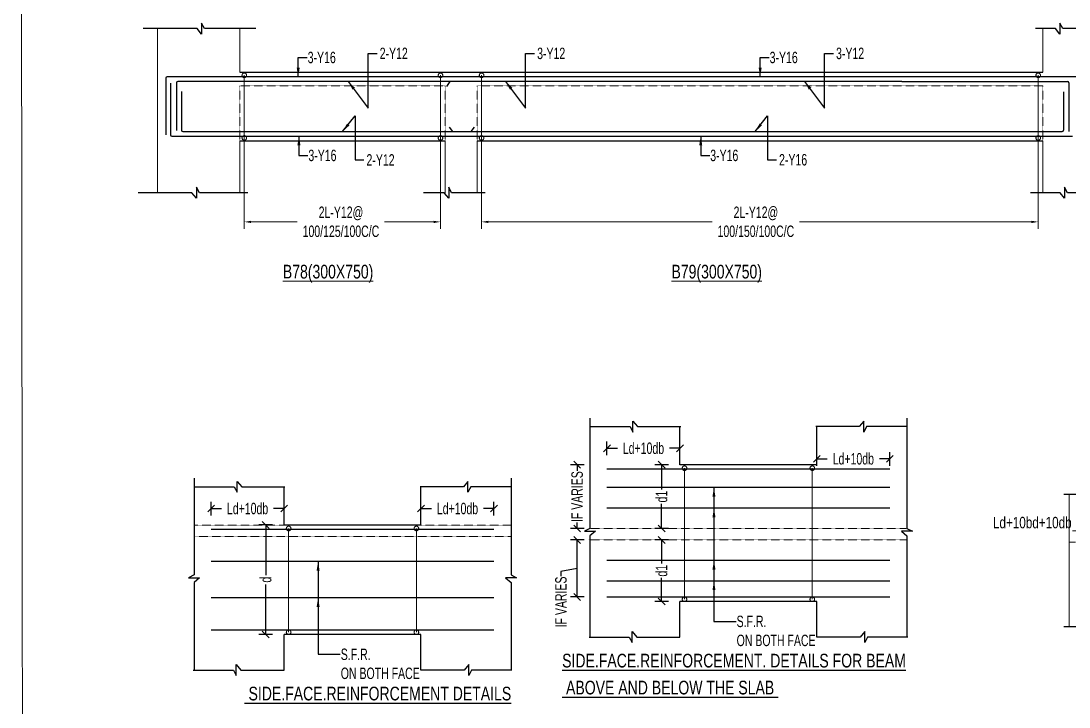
# Model space of a CAD drawing. Header units: millimetres. Extents: x -2697 to 288508, y -1308 to 60928.
# Drawn here: x 125344 to 136830, y 16972 to 24495 of the extents above; entities that cross this region are included whole.
import ezdxf

# ---------------------------------------------------------------- set-up
doc = ezdxf.new("R2010")
doc.units = ezdxf.units.MM
doc.header["$LTSCALE"] = 100
for name, pattern in [('CONTINOUS', [0]), ('CONTINU', [0]), ('HIDDEN', [0.375, 0.25, -0.125])]:
    doc.linetypes.add(name, pattern=pattern)
doc.layers.get('Defpoints').update_dxf_attribs({"color": 1, "lineweight": 0})
for name, color, linetype in [('-S-ARROW', 253, 'Continuous'), ('-S-BMNO', 4, 'Continuous'), ('-S-DIM', 251, 'Continuous'), ('-S-MISC', 8, 'Continuous'), ('-STR-BEAM', 7, 'CONTINU'), ('-STR-REINF', 3, 'Continuous'), ('-STR-TEXT', 6, 'Continuous'), ('COL', 5, 'Continuous'), ('cut lines', 8, 'Continuous'), ('Leader', 8, 'Continuous'), ('rein', 3, 'Continuous')]:
    doc.layers.add(name, color=color, linetype=linetype)
for name, color, linetype, lineweight in [('-S-STIRUP', 11, 'Continuous', 9), ('-STR-COLUMN', 5, 'HIDDEN', 13), ('-STR-RF-DIM', 252, 'CONTINOUS', 20), ('A-CONC', 7, 'Continuous', 50), ('S-COL', 5, 'Continuous', 20), ('SEC TEXT', 9, 'Continuous', 18), ('SLAB LINE', 254, 'HIDDEN', 20)]:
    doc.layers.add(name, color=color, linetype=linetype, lineweight=lineweight)
doc.styles.add('BEAM-LS', font='romans.shx', dxfattribs={"width": 0.8})
doc.styles.add('SOBHA', font='swisscl.ttf', dxfattribs={"width": 0.9})
doc.styles.add('sobha.sed', font='swisscl.ttf')
doc.dimstyles.new('S-50', dxfattribs={"dimscale": 50, "dimtxt": 2.5, "dimasz": 2, "dimexe": 0.5, "dimexo": 0.25, "dimgap": 0.25, "dimtad": 0, "dimdec": 0, "dimrnd": 0.0005, "dimzin": 0, "dimdsep": 46, "dimtxsty": 'sobha.sed', "dimblk": 'OBLIQUE', "dimcen": 0.09, "dimclrd": 8, "dimclre": 8, "dimclrt": 6, "dimadec": 0, "dimazin": 0, "dimtfac": 1, "dimtdec": 0, "dimtofl": 0, "dimtmove": 2, "dimatfit": 3, "dimfxl": 0.18, "dimtolj": 1, "dimtzin": 0, "dimlwd": -1, "dimlwe": -1, "dimarcsym": 0})
doc.dimstyles.new('S-DIM50', dxfattribs={"dimscale": 50, "dimtxt": 2.5, "dimasz": 1.5, "dimexe": 1.5, "dimexo": 1, "dimgap": 0.5, "dimtad": 0, "dimdec": 0, "dimzin": 0, "dimdsep": 46, "dimtxsty": 'SOBHA', "dimcen": 0.09, "dimclrd": 256, "dimclre": 256, "dimclrt": 6, "dimadec": 5, "dimazin": 0, "dimtfac": 1, "dimtdec": 0, "dimtofl": 0, "dimtmove": 0, "dimatfit": 3, "dimfxl": 0.18, "dimtolj": 1, "dimtzin": 0, "dimlwd": -1, "dimlwe": -1, "dimarcsym": 0})
doc.dimstyles.new('STIRUP', dxfattribs={"dimscale": 50, "dimtxt": 2.5, "dimasz": 2.2, "dimexe": 0, "dimexo": 0, "dimgap": 0.5, "dimtad": 0, "dimdec": 0, "dimzin": 0, "dimdsep": 46, "dimtxsty": 'BEAM-LS', "dimblk": 'DOTSMALL', "dimcen": 0.09, "dimclrd": 256, "dimclre": 256, "dimclrt": 256, "dimadec": 5, "dimazin": 0, "dimtfac": 1, "dimtdec": 0, "dimtofl": 0, "dimtmove": 0, "dimatfit": 3, "dimldrblk": 'DOTSMALL', "dimfxl": 0, "dimfxlon": 1, "dimtolj": 1, "dimtzin": 0, "dimlwd": -1, "dimlwe": -1, "dimarcsym": 0})

# ---------------------------------------------------------------- blocks, each defined once
blk = doc.blocks.new('_Oblique')
at = {"color": 0, "linetype": 'ByBlock', "lineweight": -2}
blk.add_line((-0.5, -0.5), (0.5, 0.5), dxfattribs=at)
blk = doc.blocks.new('_DotSmall')
at = {"color": 0, "linetype": 'ByBlock', "const_width": 0.5}
blk.add_lwpolyline([(-0.0625, 0, 1), (0.0625, 0, 1)], format="xyb", close=True, dxfattribs=at)
blk = doc.blocks.new('*D17')
at = {"layer": '-S-STIRUP', "ltscale": 100, "transparency": 16777216}
blk.add_line((128278, 17792), (128278, 18930), dxfattribs=at)
at = {"layer": 'Defpoints', "color": 0, "linetype": 'CONTINU', "ltscale": 100, "transparency": 16777216}
for p in [(128278, 18930), (128278, 18930), (128278, 17792)]:
    blk.add_point(p, dxfattribs=at)
at = {"layer": '-S-STIRUP', "linetype": 'CONTINU', "ltscale": 100, "transparency": 16777216, "xscale": 100, "yscale": 100, "zscale": 100}
for p, rotation in [((128278, 18930), 90), ((128278, 17792), 270)]:
    blk.add_blockref('_DotSmall', p, dxfattribs=dict(at, rotation=rotation))
blk = doc.blocks.new('*D18')
at = {"layer": '-S-STIRUP', "ltscale": 100, "transparency": 16777216}
blk.add_line((129678, 17792), (129678, 18930), dxfattribs=at)
at = {"layer": 'Defpoints', "color": 0, "linetype": 'CONTINU', "ltscale": 100, "transparency": 16777216}
for p in [(129678, 18930), (129678, 18930), (129678, 17792)]:
    blk.add_point(p, dxfattribs=at)
at = {"layer": '-S-STIRUP', "linetype": 'CONTINU', "ltscale": 100, "transparency": 16777216, "xscale": 100, "yscale": 100, "zscale": 100}
for p, rotation in [((129678, 18930), 90), ((129678, 17792), 270)]:
    blk.add_blockref('_DotSmall', p, dxfattribs=dict(at, rotation=rotation))
blk = doc.blocks.new('*D19')
at = {"layer": '-S-DIM', "transparency": 16777216}
for p, q in [((127428, 19073), (127428, 19223)), ((128228, 19073), (128228, 19223)), ((127428, 19148), (127543, 19148)), ((128228, 19148), (128113, 19148))]:
    blk.add_line(p, q, dxfattribs=at)
at = {"layer": 'Defpoints', "color": 0, "transparency": 16777216}
for p in [(127428, 19148), (128228, 18968), (127428, 18918)]:
    blk.add_point(p, dxfattribs=at)
at = {"layer": '-S-DIM', "transparency": 16777216, "xscale": 75, "yscale": 75, "zscale": 75, "rotation": 180}
blk.add_blockref('_Oblique', (127428, 19148), dxfattribs=at)
at = {"layer": '-S-DIM', "transparency": 16777216, "xscale": 75, "yscale": 75, "zscale": 75}
blk.add_blockref('_Oblique', (128228, 19148), dxfattribs=at)
at = {"layer": '-S-DIM', "color": 6, "transparency": 16777216, "insert": (127828, 19148), "char_height": 125, "attachment_point": 5, "style": 'SOBHA'}
blk.add_mtext('\\A1;Ld+10db', dxfattribs=at)
blk = doc.blocks.new('*D20')
at = {"layer": '-S-DIM', "transparency": 16777216}
for p, q in [((129728, 19073), (129728, 19223)), ((130528, 19073), (130528, 19223)), ((129728, 19148), (129843, 19148)), ((130528, 19148), (130413, 19148))]:
    blk.add_line(p, q, dxfattribs=at)
at = {"layer": 'Defpoints', "color": 0, "transparency": 16777216}
for p in [(129728, 19148), (130528, 18968), (129728, 18918)]:
    blk.add_point(p, dxfattribs=at)
at = {"layer": '-S-DIM', "transparency": 16777216, "xscale": 75, "yscale": 75, "zscale": 75, "rotation": 180}
blk.add_blockref('_Oblique', (129728, 19148), dxfattribs=at)
at = {"layer": '-S-DIM', "transparency": 16777216, "xscale": 75, "yscale": 75, "zscale": 75}
blk.add_blockref('_Oblique', (130528, 19148), dxfattribs=at)
at = {"layer": '-S-DIM', "color": 6, "transparency": 16777216, "insert": (130128, 19148), "char_height": 125, "attachment_point": 5, "style": 'SOBHA'}
blk.add_mtext('\\A1;Ld+10db', dxfattribs=at)
blk = doc.blocks.new('*D21')
at = {"layer": '-S-DIM', "transparency": 16777216}
for p, q in [((128102, 18968), (127952, 18968)), ((128027, 18968), (128027, 18418)), ((128027, 17768), (128027, 18317)), ((128102, 17768), (127952, 17768))]:
    blk.add_line(p, q, dxfattribs=at)
at = {"layer": 'Defpoints', "color": 0, "transparency": 16777216}
for p in [(128027, 18968), (128228, 18968), (128228, 17768)]:
    blk.add_point(p, dxfattribs=at)
at = {"layer": '-S-DIM', "transparency": 16777216, "xscale": 75, "yscale": 75, "zscale": 75}
for p, rotation in [((128027, 18968), 90), ((128027, 17768), 270)]:
    blk.add_blockref('_Oblique', p, dxfattribs=dict(at, rotation=rotation))
at = {"layer": '-S-DIM', "color": 6, "transparency": 16777216, "insert": (128027, 18368), "char_height": 125, "attachment_point": 5, "rotation": 90, "style": 'SOBHA'}
blk.add_mtext('\\A1;d', dxfattribs=at)
blk = doc.blocks.new('*D22')
at = {"layer": '-S-STIRUP', "ltscale": 100, "transparency": 16777216}
blk.add_line((132616, 18153), (132616, 19591), dxfattribs=at)
at = {"layer": 'Defpoints', "color": 0, "linetype": 'CONTINU', "ltscale": 100, "transparency": 16777216}
for p in [(132616, 19591), (132616, 19591), (132616, 18153)]:
    blk.add_point(p, dxfattribs=at)
at = {"layer": '-S-STIRUP', "linetype": 'CONTINU', "ltscale": 100, "transparency": 16777216, "xscale": 100, "yscale": 100, "zscale": 100}
for p, rotation in [((132616, 19591), 90), ((132616, 18153), 270)]:
    blk.add_blockref('_DotSmall', p, dxfattribs=dict(at, rotation=rotation))
blk = doc.blocks.new('*D23')
at = {"layer": '-S-STIRUP', "ltscale": 100, "transparency": 16777216}
blk.add_line((134016, 18153), (134016, 19591), dxfattribs=at)
at = {"layer": 'Defpoints', "color": 0, "linetype": 'CONTINU', "ltscale": 100, "transparency": 16777216}
for p in [(134016, 19591), (134016, 19591), (134016, 18153)]:
    blk.add_point(p, dxfattribs=at)
at = {"layer": '-S-STIRUP', "linetype": 'CONTINU', "ltscale": 100, "transparency": 16777216, "xscale": 100, "yscale": 100, "zscale": 100}
for p, rotation in [((134016, 19591), 90), ((134016, 18153), 270)]:
    blk.add_blockref('_DotSmall', p, dxfattribs=dict(at, rotation=rotation))
blk = doc.blocks.new('*D24')
at = {"layer": '-S-DIM', "transparency": 16777216}
for p, q in [((131766, 19734), (131766, 19884)), ((132566, 19734), (132566, 19884)), ((131766, 19809), (131881, 19809)), ((132566, 19809), (132451, 19809))]:
    blk.add_line(p, q, dxfattribs=at)
at = {"layer": 'Defpoints', "color": 0, "transparency": 16777216}
for p in [(131766, 19809), (131766, 19579), (132566, 19629)]:
    blk.add_point(p, dxfattribs=at)
at = {"layer": '-S-DIM', "transparency": 16777216, "xscale": 75, "yscale": 75, "zscale": 75, "rotation": 180}
blk.add_blockref('_Oblique', (131766, 19809), dxfattribs=at)
at = {"layer": '-S-DIM', "transparency": 16777216, "xscale": 75, "yscale": 75, "zscale": 75}
blk.add_blockref('_Oblique', (132566, 19809), dxfattribs=at)
at = {"layer": '-S-DIM', "color": 6, "transparency": 16777216, "insert": (132166, 19809), "char_height": 125, "attachment_point": 5, "style": 'SOBHA'}
blk.add_mtext('\\A1;Ld+10db', dxfattribs=at)
blk = doc.blocks.new('*D25')
at = {"layer": '-S-DIM', "transparency": 16777216}
for p, q in [((134066, 19618), (134066, 19768)), ((134866, 19618), (134866, 19768)), ((134066, 19693), (134181, 19693)), ((134866, 19693), (134751, 19693))]:
    blk.add_line(p, q, dxfattribs=at)
at = {"layer": 'Defpoints', "color": 0, "transparency": 16777216}
for p in [(134066, 19693), (134066, 19462), (134866, 19512)]:
    blk.add_point(p, dxfattribs=at)
at = {"layer": '-S-DIM', "transparency": 16777216, "xscale": 75, "yscale": 75, "zscale": 75, "rotation": 180}
blk.add_blockref('_Oblique', (134066, 19693), dxfattribs=at)
at = {"layer": '-S-DIM', "transparency": 16777216, "xscale": 75, "yscale": 75, "zscale": 75}
blk.add_blockref('_Oblique', (134866, 19693), dxfattribs=at)
at = {"layer": '-S-DIM', "color": 6, "transparency": 16777216, "insert": (134466, 19693), "char_height": 125, "attachment_point": 5, "style": 'SOBHA'}
blk.add_mtext('\\A1;Ld+10db', dxfattribs=at)
blk = doc.blocks.new('*D26')
at = {"layer": '-S-DIM', "transparency": 16777216}
for p, q in [((132440, 18804), (132290, 18804)), ((132365, 18804), (132365, 18544)), ((132365, 18129), (132365, 18389)), ((132440, 18129), (132290, 18129))]:
    blk.add_line(p, q, dxfattribs=at)
at = {"layer": 'Defpoints', "color": 0, "transparency": 16777216}
for p in [(132365, 18804), (132566, 18804), (132566, 18129)]:
    blk.add_point(p, dxfattribs=at)
at = {"layer": '-S-DIM', "transparency": 16777216, "xscale": 75, "yscale": 75, "zscale": 75}
for p, rotation in [((132365, 18804), 90), ((132365, 18129), 270)]:
    blk.add_blockref('_Oblique', p, dxfattribs=dict(at, rotation=rotation))
at = {"layer": '-S-DIM', "color": 6, "transparency": 16777216, "insert": (132365, 18466), "char_height": 125, "attachment_point": 5, "rotation": 90, "style": 'SOBHA'}
blk.add_mtext('\\A1;d1', dxfattribs=at)
blk = doc.blocks.new('*D27')
at = {"layer": '-S-DIM', "transparency": 16777216}
for p, q in [((132440, 19629), (132290, 19629)), ((132365, 19629), (132365, 19356)), ((132365, 18929), (132365, 19201)), ((132440, 18929), (132290, 18929))]:
    blk.add_line(p, q, dxfattribs=at)
at = {"layer": 'Defpoints', "color": 0, "transparency": 16777216}
for p in [(132365, 19629), (132566, 19629), (132566, 18929)]:
    blk.add_point(p, dxfattribs=at)
at = {"layer": '-S-DIM', "transparency": 16777216, "xscale": 75, "yscale": 75, "zscale": 75}
for p, rotation in [((132365, 19629), 90), ((132365, 18929), 270)]:
    blk.add_blockref('_Oblique', p, dxfattribs=dict(at, rotation=rotation))
at = {"layer": '-S-DIM', "color": 6, "transparency": 16777216, "insert": (132365, 19279), "char_height": 125, "attachment_point": 5, "rotation": 90, "style": 'SOBHA'}
blk.add_mtext('\\A1;d1', dxfattribs=at)
blk = doc.blocks.new('*D28')
at = {"layer": '-S-DIM', "transparency": 16777216}
for p, q in [((131515, 19629), (131365, 19629)), ((131440, 19629), (131440, 19563)), ((131440, 18929), (131440, 18995)), ((131515, 18929), (131365, 18929))]:
    blk.add_line(p, q, dxfattribs=at)
at = {"layer": 'Defpoints', "color": 0, "transparency": 16777216}
for p in [(131440, 19629), (131641, 19629), (131641, 18929)]:
    blk.add_point(p, dxfattribs=at)
at = {"layer": '-S-DIM', "transparency": 16777216, "xscale": 75, "yscale": 75, "zscale": 75}
for p, rotation in [((131440, 19629), 90), ((131440, 18929), 270)]:
    blk.add_blockref('_Oblique', p, dxfattribs=dict(at, rotation=rotation))
at = {"layer": '-S-DIM', "color": 6, "transparency": 16777216, "insert": (131440, 19279), "char_height": 125, "attachment_point": 5, "rotation": 90, "style": 'SOBHA'}
blk.add_mtext('\\A1;IF VARIES', dxfattribs=at)
blk = doc.blocks.new('*D29')
at = {"layer": '-S-DIM', "transparency": 16777216}
for p, q in [((131515, 18804), (131365, 18804)), ((131440, 18179), (131440, 18804)), ((131440, 18491), (131262, 18457)), ((131262, 18457), (131262, 18407)), ((131515, 18179), (131365, 18179))]:
    blk.add_line(p, q, dxfattribs=at)
at = {"layer": 'Defpoints', "color": 0, "transparency": 16777216}
for p in [(131440, 18804), (131641, 18804), (131641, 18179)]:
    blk.add_point(p, dxfattribs=at)
at = {"layer": '-S-DIM', "transparency": 16777216, "xscale": 75, "yscale": 75, "zscale": 75}
for p, rotation in [((131440, 18804), 90), ((131440, 18179), 270)]:
    blk.add_blockref('_Oblique', p, dxfattribs=dict(at, rotation=rotation))
at = {"layer": '-S-DIM', "color": 6, "transparency": 16777216, "insert": (131262, 18124), "char_height": 125, "attachment_point": 5, "rotation": 90, "style": 'SOBHA'}
blk.add_mtext('\\A1;IF VARIES', dxfattribs=at)
blk = doc.blocks.new('*D33')
at = {"color": 8, "transparency": 16777216}
for p, q in [((1102, -135), (1062, -67)), ((962, -500), (812, -500))]:
    blk.add_line(p, q, dxfattribs=at)
for start, end in [(120, 135.789), (164.211, 180)]:
    blk.add_arc((1312, -500), 425, start, end, dxfattribs=at)
at = {"layer": 'Defpoints', "color": 0, "transparency": 16777216}
for p in [(987, -227), (1139, -200, 0), (1312, -500), (1312, -500), (1787, -500)]:
    blk.add_point(p, dxfattribs=at)
at = {"color": 8, "transparency": 16777216, "xscale": 75, "yscale": 75, "zscale": 75}
for p, rotation in [((1100, -132), 29.99999999999575), ((887, -500), 269.9999884995148)]:
    blk.add_blockref('_Oblique', p, dxfattribs=dict(at, rotation=rotation))
at = {"color": 6, "transparency": 16777216, "insert": (944, -288), "char_height": 125, "attachment_point": 5, "rotation": 60, "style": 'SOBHA'}
blk.add_mtext('\\A1;60°', dxfattribs=at)
blk = doc.blocks.new('*D31')
at = {"layer": '-S-DIM', "color": 8, "transparency": 16777216}
for p, q in [((962, -5), (962, 145)), ((1112, -5), (1112, 145)), ((962, 70), (1112, 70)), ((1112, 70), (1187, 70))]:
    blk.add_line(p, q, dxfattribs=at)
at = {"layer": 'Defpoints', "color": 0, "transparency": 16777216}
for p in [(1112, 70), (962, -100), (1112, -100)]:
    blk.add_point(p, dxfattribs=at)
at = {"layer": '-S-DIM', "color": 8, "transparency": 16777216, "xscale": 75, "yscale": 75, "zscale": 75, "rotation": 180}
blk.add_blockref('_Oblique', (962, 70), dxfattribs=at)
at = {"layer": '-S-DIM', "color": 8, "transparency": 16777216, "xscale": 75, "yscale": 75, "zscale": 75}
blk.add_blockref('_Oblique', (1112, 70), dxfattribs=at)
at = {"layer": '-S-DIM', "color": 6, "transparency": 16777216, "insert": (1300, 70), "char_height": 125, "attachment_point": 5, "style": 'SOBHA'}
blk.add_mtext('\\A1;150', dxfattribs=at)
blk = doc.blocks.new('*D32')
at = {"layer": '-S-DIM', "color": 8, "transparency": 16777216}
for p, q in [((1988, -5), (1988, 145)), ((2138, -5), (2138, 145)), ((1988, 70), (1913, 70)), ((2138, 70), (1988, 70))]:
    blk.add_line(p, q, dxfattribs=at)
at = {"layer": 'Defpoints', "color": 0, "transparency": 16777216}
for p in [(1988, 70), (1988, -100), (2138, -100)]:
    blk.add_point(p, dxfattribs=at)
at = {"layer": '-S-DIM', "color": 8, "transparency": 16777216, "xscale": 75, "yscale": 75, "zscale": 75, "rotation": 180}
blk.add_blockref('_Oblique', (1988, 70), dxfattribs=at)
at = {"layer": '-S-DIM', "color": 8, "transparency": 16777216, "xscale": 75, "yscale": 75, "zscale": 75}
blk.add_blockref('_Oblique', (2138, 70), dxfattribs=at)
at = {"layer": '-S-DIM', "color": 6, "transparency": 16777216, "insert": (1800, 70), "char_height": 125, "attachment_point": 5, "style": 'SOBHA'}
blk.add_mtext('\\A1;150', dxfattribs=at)
blk = doc.blocks.new('*D35')
at = {"layer": '-S-DIM', "color": 8, "transparency": 16777216}
for p, q in [((-462, -38), (-462, 113)), ((-462, 88), (0, 88)), ((0, -38), (0, 113))]:
    blk.add_line(p, q, dxfattribs=at)
at = {"layer": 'Defpoints', "color": 0, "transparency": 16777216}
for p in [(0, 88), (-462, -50), (0, -50)]:
    blk.add_point(p, dxfattribs=at)
at = {"layer": '-S-DIM', "color": 8, "transparency": 16777216, "xscale": 100, "yscale": 100, "zscale": 100}
for p, rotation in [((-462, 88), 179.9997867593097), ((0, 88), 359.9997867593097)]:
    blk.add_blockref('_Oblique', p, dxfattribs=dict(at, rotation=rotation))
at = {"layer": '-S-DIM', "color": 6, "transparency": 16777216, "insert": (-1064, 88), "char_height": 125, "attachment_point": 5, "rotation": 359.9998, "style": 'sobha.sed'}
blk.add_mtext('\\A1;Ld+10bd+10db', dxfattribs=at)
blk = doc.blocks.new('*D36')
at = {"layer": '-S-DIM', "color": 8, "transparency": 16777216}
for p, q in [((3100, -38), (3100, 113)), ((3562, 88), (3100, 88)), ((3562, -38), (3562, 113))]:
    blk.add_line(p, q, dxfattribs=at)
at = {"layer": 'Defpoints', "color": 0, "transparency": 16777216}
for p in [(3100, 88), (3100, -50), (3562, -50)]:
    blk.add_point(p, dxfattribs=at)
at = {"layer": '-S-DIM', "color": 8, "transparency": 16777216, "xscale": 100, "yscale": 100, "zscale": 100}
for p, rotation in [((3100, 88), 180.0002132406902), ((3562, 88), 0.0002132406903055)]:
    blk.add_blockref('_Oblique', p, dxfattribs=dict(at, rotation=rotation))
at = {"layer": '-S-DIM', "color": 6, "transparency": 16777216, "insert": (4163, 88), "char_height": 125, "attachment_point": 5, "rotation": 0.0002, "style": 'sobha.sed'}
blk.add_mtext('\\A1;Ld+10bd+10db', dxfattribs=at)
blk = doc.blocks.new('*D593')
at = {"layer": '-S-STIRUP', "ltscale": 100, "transparency": 16777216}
blk.add_line((127792, 23212), (127792, 23899), dxfattribs=at)
at = {"layer": 'Defpoints', "color": 0, "linetype": 'CONTINU', "ltscale": 100, "transparency": 16777216}
for p in [(127792, 23899), (127792, 23899), (127792, 23212)]:
    blk.add_point(p, dxfattribs=at)
at = {"layer": '-S-STIRUP', "linetype": 'CONTINU', "ltscale": 100, "transparency": 16777216, "xscale": 100, "yscale": 100, "zscale": 100}
for p, rotation in [((127792, 23899), 90), ((127792, 23212), 270)]:
    blk.add_blockref('_DotSmall', p, dxfattribs=dict(at, rotation=rotation))
blk = doc.blocks.new('*D594')
at = {"layer": '-S-STIRUP', "ltscale": 100, "transparency": 16777216}
blk.add_line((130392, 23212), (130392, 23899), dxfattribs=at)
at = {"layer": 'Defpoints', "color": 0, "linetype": 'CONTINU', "ltscale": 100, "transparency": 16777216}
for p in [(130392, 23899), (130392, 23899), (130392, 23212)]:
    blk.add_point(p, dxfattribs=at)
at = {"layer": '-S-STIRUP', "linetype": 'CONTINU', "ltscale": 100, "transparency": 16777216, "xscale": 100, "yscale": 100, "zscale": 100}
for p, rotation in [((130392, 23899), 90), ((130392, 23212), 270)]:
    blk.add_blockref('_DotSmall', p, dxfattribs=dict(at, rotation=rotation))
blk = doc.blocks.new('*D595')
at = {"layer": '-S-STIRUP', "ltscale": 100, "transparency": 16777216}
blk.add_line((136492, 23212), (136492, 23899), dxfattribs=at)
at = {"layer": 'Defpoints', "color": 0, "linetype": 'CONTINU', "ltscale": 100, "transparency": 16777216}
for p in [(136492, 23899), (136492, 23899), (136492, 23212)]:
    blk.add_point(p, dxfattribs=at)
at = {"layer": '-S-STIRUP', "linetype": 'CONTINU', "ltscale": 100, "transparency": 16777216, "xscale": 100, "yscale": 100, "zscale": 100}
for p, rotation in [((136492, 23899), 90), ((136492, 23212), 270)]:
    blk.add_blockref('_DotSmall', p, dxfattribs=dict(at, rotation=rotation))
blk = doc.blocks.new('*D596')
at = {"layer": '-S-STIRUP', "ltscale": 100, "transparency": 16777216}
blk.add_line((129942, 23212), (129942, 23899), dxfattribs=at)
at = {"layer": 'Defpoints', "color": 0, "linetype": 'CONTINU', "ltscale": 100, "transparency": 16777216}
for p in [(129942, 23899), (129942, 23899), (129942, 23212)]:
    blk.add_point(p, dxfattribs=at)
at = {"layer": '-S-STIRUP', "linetype": 'CONTINU', "ltscale": 100, "transparency": 16777216, "xscale": 100, "yscale": 100, "zscale": 100}
for p, rotation in [((129942, 23899), 90), ((129942, 23212), 270)]:
    blk.add_blockref('_DotSmall', p, dxfattribs=dict(at, rotation=rotation))
blk = doc.blocks.new('*D597')
at = {"layer": '-STR-RF-DIM', "transparency": 16777216}
for p, q in [((127792, 23300), (127792, 22217)), ((129942, 23212), (129942, 22217)), ((127867, 22292), (128372, 22292)), ((129867, 22292), (129330, 22292))]:
    blk.add_line(p, q, dxfattribs=at)
for points in [[(127867, 22304), (127867, 22279), (127792, 22292)], [(129867, 22304), (129867, 22279), (129942, 22292)]]:
    blk.add_solid(points, dxfattribs=at)
at = {"layer": 'Defpoints', "color": 0, "transparency": 16777216}
for p in [(127792, 23300, 0), (129942, 23212, 178587), (127792, 22292)]:
    blk.add_point(p, dxfattribs=at)
at = {"layer": '-STR-RF-DIM', "color": 6, "transparency": 16777216, "insert": (128851, 22292), "char_height": 125, "attachment_point": 5, "style": 'SOBHA'}
blk.add_mtext('\\A1;2L-Y12@\\P100/125/100C/C', dxfattribs=at)
blk = doc.blocks.new('*D598')
at = {"layer": '-STR-RF-DIM', "transparency": 16777216}
for p, q in [((130392, 23212), (130392, 22217)), ((136492, 23212), (136492, 22217)), ((130467, 22292), (132919, 22292)), ((136417, 22292), (133877, 22292))]:
    blk.add_line(p, q, dxfattribs=at)
for points in [[(130467, 22304), (130467, 22279), (130392, 22292)], [(136417, 22304), (136417, 22279), (136492, 22292)]]:
    blk.add_solid(points, dxfattribs=at)
at = {"layer": 'Defpoints', "color": 0, "transparency": 16777216}
for p in [(130392, 23212, 0), (136492, 23212, 178587), (130392, 22292)]:
    blk.add_point(p, dxfattribs=at)
at = {"layer": '-STR-RF-DIM', "color": 6, "transparency": 16777216, "insert": (133398, 22292), "char_height": 125, "attachment_point": 5, "style": 'SOBHA'}
blk.add_mtext('\\A1;2L-Y12@\\P100/150/100C/C', dxfattribs=at)
blk = doc.blocks.new('Hanger')
at = {"layer": '-S-STIRUP', "linetype": 'CONTINU', "ltscale": 100}
h = blk.add_hatch(color=256, dxfattribs=at)
h.dxf.hatch_style = 1
h.paths.add_polyline_path([(65.2, -34, 1), (34.3, -34, 1)])
h = blk.add_hatch(color=256, dxfattribs=at)
h.dxf.hatch_style = 1
h.paths.add_polyline_path([(3034.5, -34, -1), (3065.4, -34, -1)])
h = blk.add_hatch(color=256, dxfattribs=at)
h.dxf.hatch_style = 1
h.paths.add_polyline_path([(52.2, -550.2), (47.3, -550.2, 0.3683822), (34.3, -565.5, 1), (65.2, -565.5, 0.3683822)])
h = blk.add_hatch(color=256, dxfattribs=at)
h.dxf.hatch_style = 1
h.paths.add_polyline_path([(3047.5, -550.2), (3052.4, -550.2, -0.3683822), (3065.4, -565.5, -1), (3034.5, -565.5, -0.3683822)])
at = {"layer": '-S-MISC', "linetype": 'ByBlock', "ltscale": 1000}
for points in [[(-718, 400), (-344.7, 400), (-321.3, 335.6), (-293.2, 464.4), (-269.7, 400), (70.6, 400)], [(3817.7, 400), (3444.5, 400), (3421, 335.6), (3392.9, 464.4), (3369.5, 400), (3029.2, 400)], [(-718, -1050), (-314.7, -1050), (-291.3, -1114.4), (-263.2, -985.6), (-239.7, -1050), (70.6, -1050)], [(3817.7, -1050), (3414.5, -1050), (3391, -1114.4), (3362.9, -985.6), (3339.5, -1050), (3029.2, -1050)]]:
    blk.add_lwpolyline(points, dxfattribs=at)
at = {"layer": '-S-STIRUP', "linetype": 'CONTINU', "ltscale": 100}
for p, q in [((49.8, -49.4), (49.8, -550)), ((3050, -49.4), (3050, -550))]:
    blk.add_line(p, q, dxfattribs=at)
for centre in [(49.8, -34), (3050, -34), (49.8, -565.5), (3050, -565.5)]:
    blk.add_circle(centre, 15.5, dxfattribs=at)
at = {"layer": 'A-CONC', "color": 7}
for p, q in [((0, 0), (3099.8, 0)), ((0, -600), (3099.8, -600))]:
    blk.add_line(p, q, dxfattribs=at)
at = {"layer": 'rein'}
for p, q in [((-461.5, -50), (3561.7, -50)), ((962, -100), (1112, -100)), ((1112, -100), (1312.1, -500)), ((1987.8, -100), (1787.6, -500)), ((2137.8, -100), (1987.8, -100)), ((-461.5, -550), (3561.7, -550)), ((1312.1, -500), (1787.6, -500))]:
    blk.add_line(p, q, dxfattribs=at)
at = {"layer": 'S-COL'}
for p, q in [((-659.7, -1050), (-659.7, 400)), ((0, 0), (0, 400)), ((3099.8, 0), (3099.8, 400)), ((3759.5, -1050), (3759.5, 400)), ((0, -1050), (0, -600)), ((3099.8, -1050), (3099.8, -600))]:
    blk.add_line(p, q, dxfattribs=at)
at = {"layer": 'SLAB LINE', "ltscale": 10}
for p, q in [((0, 0), (-659.7, 0)), ((3099.8, 0), (3759.5, 0))]:
    blk.add_line(p, q, dxfattribs=at)
at = {"layer": 'SLAB LINE', "color": 8, "ltscale": 0.5}
for p, q in [((-659.7, -125), (1399.9, -125)), ((1399.9, -600), (1399.9, -125)), ((1699.9, -600), (1699.9, -125)), ((1699.9, -125), (3759.5, -125))]:
    blk.add_line(p, q, dxfattribs=at)
at = {"layer": '-S-BMNO', "insert": (1415.3, -1305.2), "char_height": 125, "attachment_point": 2, "line_spacing_factor": 0.971848, "style": 'sobha.sed'}
blk.add_mtext_dynamic_manual_height_columns('{\\LTYP HANGER BAR DETAIL,\\PAT LOCATION WHERE SECONDARY\\PBEAM RESTING ON MAIN BEAM}', width=2137.472, gutter_width=10, heights=[0], dxfattribs=at)
at = {"layer": '-STR-TEXT', "color": 6, "char_height": 125, "attachment_point": 1, "style": 'SOBHA'}
for s, insert in [('\\pxt2;SECONDARY BEAM', (1611.2, 844.5, 0)), ('\\pxt2;MAIN BEAM', (2370.1, 573.5, 0)), ('\\pxt2;TOP BAR', (313.8, 416.5, 0)), ('2-Y12\\P(HANGER BAR)', (1871.9, -703.1, 0)), ('\\pxt2;BOTTOM BAR', (406.3, -820.3, 0))]:
    blk.add_mtext(s, dxfattribs=dict(at, insert=insert))
at = {"layer": '-S-DIM'}
for base, p1, p2, angle, picture, middle in [((0, 88.4), (-461.9, -50), (0, -50), 359.99979, '*D35', (-1063.6, 88.4)), ((3099.8, 88.4), (3561.7, -50), (3099.8, -50), 180.00021, '*D36', (4163.4, 88.4))]:
    dim = blk.add_linear_dim(base=base, p1=p1, p2=p2, angle=angle, text='Ld+10bd+10db', dimstyle='S-50', dxfattribs=at)
    dim.commit()
    dim.dimension.update_dxf_attribs({"geometry": picture, "text_midpoint": middle, "dimtype": 129})
dim = blk.add_linear_dim(base=(1112, 70.3), p1=(962, -100), p2=(1112, -100), dimstyle='S-50', dxfattribs=at)
dim.commit()
dim.dimension.update_dxf_attribs({"geometry": '*D31', "text_midpoint": (1299.7, 70.3)})
dim = blk.add_linear_dim(base=(1987.8, 70.3), p1=(2137.8, -100), p2=(1987.8, -100), angle=180, dimstyle='S-50', dxfattribs=at)
dim.commit()
dim.dimension.update_dxf_attribs({"geometry": '*D32', "text_midpoint": (1800, 70.3)})
dim = blk.add_angular_dim_2l(base=(986.8, -227), line1=((1787.4, -500), (1312.2, -500)), line2=((1312.2, -500), (1139, -200, 0)), dimstyle='S-50')
dim.commit()
dim.dimension.update_dxf_attribs({"geometry": '*D33', "text_midpoint": (944.4, -287.6)})
at = {"layer": 'Leader'}
for points in [[(1526.5, -252.4), (1526.5, 707.2), (1752.3, 707.2)], [(2285.4, -49.9), (2285.4, 513.5), (2341.5, 513.5)], [(323.3, -49.9), (323.3, 265.3), (379.4, 265.3)], [(1857.8, -359.8), (1857.8, -858.9), (1966.2, -858.9)], [(338.6, -547.4), (338.6, -862.6), (394.7, -862.6)]]:
    blk.add_leader(points, dimstyle='S-50', override={"dimasz": 2}, dxfattribs=at)
blk = doc.blocks.new('456')
at = {"layer": '-STR-TEXT', "color": 6}
blk.add_blockref('Hanger', (16285816, -2155476), dxfattribs=at)

msp = doc.modelspace()

# ---------------------------------------------------------------- linework, layer by layer
at = {"layer": '-S-MISC', "linetype": 'ByBlock', "ltscale": 1000}
for points in [[(127916.5, 24411), (127355.55, 24411), (127324.69, 24470.66), (127324.69, 24350.49), (127274.84, 24411), (126683.57, 24411)], [(137038.78, 24411), (136760.55, 24411), (136729.69, 24470.66), (136729.69, 24350.49), (136679.84, 24411), (136460.65, 24411)], [(127832, 22611), (127299.46, 22611), (127268.59, 22670.66), (127268.59, 22550.49), (127218.74, 22611), (126628.79, 22611)], [(130432, 22611), (130063.77, 22611), (130032.9, 22670.66), (130032.9, 22550.49), (129983.05, 22611), (129755.87, 22611)], [(137082, 22611), (136811.9, 22611), (136781.03, 22670.66), (136781.03, 22550.49), (136731.18, 22611), (136405.87, 22611)]]:
    msp.add_lwpolyline(points, dxfattribs=at)
at = {"layer": '-S-MISC', "linetype": 'ByBlock', "ltscale": 1000, "elevation": 0}
for points in [[(130715.43, 19385.85), (130274.1, 19385.85), (130243.23, 19326.19), (130243.23, 19446.35), (130193.38, 19385.85), (129718.85, 19385.85)], [(130715.43, 19479.85), (130715.43, 18419.79), (130775.09, 18388.92), (130654.93, 18388.92), (130715.43, 18339.07), (130715.43, 17377.28)], [(130724.74, 17377.28), (130283.41, 17377.28), (130252.54, 17317.62), (130252.54, 17437.78), (130202.69, 17377.28), (129728.16, 17377.28)]]:
    msp.add_lwpolyline(points, dxfattribs=at)
at = {"layer": '-STR-BEAM'}
for p, q in [((127741.94, 23931.9), (130341.94, 23931.9)), ((130341.94, 23931.9), (136541.94, 23931.9)), ((127741.94, 23181.9), (129991.94, 23181.9)), ((130341.94, 23181.9), (136541.94, 23181.9))]:
    msp.add_line(p, q, dxfattribs=at)
at = {"layer": '-STR-BEAM', "linetype": 'ByBlock', "ltscale": 1000}
for p, q in [((134066.06, 19628.74), (132566.23, 19628.74)), ((129728.16, 18967.66), (128228.33, 18967.66)), ((134066.06, 18128.74), (132566.23, 18128.74)), ((129728.16, 17767.66), (128228.33, 17767.66))]:
    msp.add_line(p, q, dxfattribs=at)
at = {"layer": '-STR-COLUMN', "linetype": 'Continuous', "ltscale": 10}
for p, q in [((126841.94, 22611), (126841.94, 24411)), ((127741.94, 23931.9), (127741.94, 24411)), ((136541.94, 23931.9), (136541.94, 24411)), ((127741.94, 22611), (127741.94, 23181.9)), ((129991.94, 22600.21), (129991.94, 23181.9)), ((130341.94, 22611), (130341.94, 23181.9)), ((136541.94, 22611), (136541.94, 23181.9))]:
    msp.add_line(p, q, dxfattribs=at)
at = {"layer": '-STR-REINF', "ltscale": 10}
for p, q in [((126931.53, 23866.9, 0), (126931.53, 23247.61, 0)), ((136917.06, 23881.9, 0), (126946.53, 23881.9, 0)), ((126981.53, 23812.99, 0), (126981.53, 23246.9, 0)), ((127049.83, 23816.9, 0), (127049.83, 23295.15, 0)), ((134995.84, 23831.9, 0), (127064.83, 23831.9, 0)), ((130045.91, 23831.9, 0), (130005.97, 23775.33, 100898.9)), ((134995.84, 23831.9, 0), (136812.06, 23831.9, 0)), ((136827.06, 23816.9, 0), (136827.06, 23284.45, 0)), ((127102.43, 23720.35, 0), (127102.43, 23296.9, 0)), ((136768.03, 23717.03, 0), (136768.03, 23296.9, 0)), ((130075.35, 23281.9, 0), (130040.01, 23331.97, 89293.3)), ((130277.69, 23281.9, 0), (130313.03, 23331.97, 89293.3)), ((126996.53, 23231.9, 0), (136867.06, 23231.9, 0)), ((127117.43, 23281.9, 0), (136753.03, 23281.9, 0))]:
    msp.add_line(p, q, dxfattribs=at)
for centre, start, end in [((126946.53, 23866.9, 0), 90, 180), ((127064.83, 23816.9, 0), 90, 180), ((136812.06, 23816.9, 0), 0, 90), ((126996.53, 23246.9, 0), 180, 270), ((127117.43, 23296.9, 0), 180, 270), ((136753.03, 23296.9, 0), 270, 0)]:
    msp.add_arc(centre, 15, start, end, dxfattribs=at)
at = {"layer": 'COL', "linetype": 'Continuous', "ltscale": 10}
for p, q in [((132566.23, 19628.74), (132566.23, 20046.93)), ((128228.33, 18967.66), (128228.33, 19385.85)), ((129728.16, 18967.66), (129728.16, 19385.85)), ((132566.23, 17738.36), (132566.23, 18128.74)), ((134066.06, 17738.36), (134066.06, 18128.74)), ((128228.33, 17377.28), (128228.33, 17767.66)), ((129728.16, 17377.28), (129728.16, 17767.66))]:
    msp.add_line(p, q, dxfattribs=at)
at = {"layer": 'cut lines', "linetype": 'Continuous', "ltscale": 10}
msp.add_line((134066.06, 19628.74), (134066.06, 20046.93), dxfattribs=at)
at = {"layer": 'cut lines', "linetype": 'Continuous', "ltscale": 10, "elevation": 0}
for points in [[(131578.97, 20140.93), (131578.97, 18930.87), (131519.31, 18900), (131639.47, 18900), (131578.97, 18850.15), (131578.97, 17738.36)], [(131578.97, 20046.93), (132020.3, 20046.93), (132051.17, 19987.27), (132051.17, 20107.44), (132101.02, 20046.93), (132575.54, 20046.93)], [(135053.33, 20046.93), (134612, 20046.93), (134581.13, 19987.27), (134581.13, 20107.44), (134531.28, 20046.93), (134056.75, 20046.93)], [(135053.33, 20140.93), (135053.33, 18930.87), (135112.99, 18900), (134992.83, 18900), (135053.33, 18850.15), (135053.33, 17738.36)], [(127241.07, 19479.85), (127241.07, 18419.79), (127181.41, 18388.92), (127301.57, 18388.92), (127241.07, 18339.07), (127241.07, 17377.28)], [(127241.07, 19385.85), (127682.4, 19385.85), (127713.27, 19326.19), (127713.27, 19446.35), (127763.12, 19385.85), (128237.64, 19385.85)], [(131569.66, 17738.36), (132010.99, 17738.36), (132041.86, 17678.7), (132041.86, 17798.86), (132091.71, 17738.36), (132566.23, 17738.36)], [(135062.64, 17738.36), (134621.31, 17738.36), (134590.44, 17678.7), (134590.44, 17798.86), (134540.59, 17738.36), (134066.06, 17738.36)], [(127231.76, 17377.28), (127673.09, 17377.28), (127703.96, 17317.62), (127703.96, 17437.78), (127753.81, 17377.28), (128228.33, 17377.28)]]:
    msp.add_lwpolyline(points, dxfattribs=at)
at = {"layer": 'Defpoints', "color": 1}
msp.add_lwpolyline([(125344.46, 31254), (160405.54, 31254), (160438.18, 3561.14), (125377.1, 3561.14)], close=True, dxfattribs=at)
at = {"layer": 'rein', "ltscale": 10}
for p, q in [((134866.06, 19578.74), (131766.23, 19578.74)), ((130528.16, 18917.66), (127428.33, 18917.66)), ((131766.23, 18178.74), (134866.06, 18178.74)), ((127428.33, 17817.66), (130528.16, 17817.66))]:
    msp.add_line(p, q, dxfattribs=at)
at = {"layer": 'rein', "color": 5, "ltscale": 10}
for p, q in [((134866.06, 19378.74), (131766.23, 19378.74)), ((134866.06, 19153.74), (131766.23, 19153.74)), ((130528.16, 18567.66), (127428.33, 18567.66)), ((134866.06, 18578.74), (131766.23, 18578.74)), ((134866.06, 18353.74), (131766.23, 18353.74)), ((130528.16, 18167.66), (127428.33, 18167.66))]:
    msp.add_line(p, q, dxfattribs=at)
at = {"layer": 'SLAB LINE', "linetype": 'HIDDEN', "ltscale": 0.1}
for p, q in [((127741.94, 23781.9), (129991.94, 23781.9)), ((127741.94, 23781.9), (127741.94, 23181.9)), ((129991.94, 23781.9), (129991.94, 23181.9)), ((130341.94, 23781.9), (136541.94, 23781.9)), ((130341.94, 23781.9), (130341.94, 23181.9)), ((136541.94, 23781.9), (136541.94, 23181.9))]:
    msp.add_line(p, q, dxfattribs=at)
at = {"layer": 'SLAB LINE', "ltscale": 0.1}
for p, q in [((128228.33, 18967.66), (127241.07, 18967.66)), ((129728.16, 18967.66), (130715.43, 18967.66)), ((130715.43, 18842.66), (127241.07, 18842.66)), ((131566.2, 18928.74), (135044.68, 18928.74)), ((131566.2, 18803.74), (135044.68, 18803.74))]:
    msp.add_line(p, q, dxfattribs=at)

# ---------------------------------------------------------------- block references
at = {"layer": 'rein', "color": 2}
msp.add_blockref('456', (-16148324.83, 2174381.75), dxfattribs=at)

# ---------------------------------------------------------------- texts
at = {"layer": '-S-BMNO', "style": 'sobha.sed'}
for s, p in [('%%USIDE.FACE.REINFORCEMENT. DETAILS FOR BEAM', (131274.88, 17405.7)), ('%%U ABOVE AND BELOW THE SLAB ', (131274.88, 17110.2)), ('%%U SIDE.FACE.REINFORCEMENT DETAILS', (127795.33, 17044.62))]:
    msp.add_text(s, height=150, dxfattribs=at).set_placement(p)
at = {"layer": '-STR-TEXT', "color": 6, "char_height": 125, "style": 'SOBHA'}
for s, insert, attachment_point in [('\\A1;3-Y16', (128486.73, 24157.18, 0), 1), ('\\A1;2-Y12', (129583.43, 24202.19, -357173.18), 3), ('\\A1;3-Y12', (131308.7, 24202.19, -357173.18), 3), ('\\A1;3-Y16', (133548.98, 24157.18, 0), 1), ('\\A1;3-Y12', (134584.46, 24202.19, -357173.18), 3), ('\\A1;3-Y16', (128494.36, 22956.63, 0), 7), ('\\A1;2-Y12', (129438.71, 22908.91, -357173.18), 9), ('\\A1;3-Y16', (132897.75, 22956.63, 0), 7), ('\\A1;2-Y16', (133959.73, 22908.91, -357173.18), 9), ('\\A1;S.F.R.\\PON BOTH FACE', (133187, 17973.5), 1), ('\\A1;S.F.R.\\PON BOTH FACE', (128849.1, 17612.42), 1)]:
    msp.add_mtext(s, dxfattribs=dict(at, insert=insert, attachment_point=attachment_point))
at = {"layer": 'SEC TEXT', "color": 1, "linetype": 'ByBlock', "style": 'sobha.sed'}
for s, p in [('%%UB78(300X750)', (128214.26, 21671.09, 0)), ('%%UB79(300X750)', (132473.1, 21671.09, 0))]:
    msp.add_text(s, height=150, rotation=0.010721, dxfattribs=at).set_placement(p)

# ---------------------------------------------------------------- dimensions: what is measured, and where the dimension line sits
at = {"layer": '-S-DIM'}
for base, p1, p2, picture, middle in [((131766.23, 19809.37), (132566.23, 19628.74), (131766.23, 19578.74), '*D24', (132166.23, 19809.37)), ((134066.06, 19692.61), (134866.06, 19511.98), (134066.06, 19461.98), '*D25', (134466.06, 19692.61)), ((127428.33, 19148.29), (128228.33, 18967.66), (127428.33, 18917.66), '*D19', (127828.33, 19148.29)), ((129728.16, 19148.29), (130528.16, 18967.66), (129728.16, 18917.66), '*D20', (130128.16, 19148.29))]:
    dim = msp.add_linear_dim(base=base, p1=p1, p2=p2, text='Ld+10db', dimstyle='S-DIM50', override={"dimscale": 1, "dimtxt": 125, "dimasz": 75, "dimexe": 75, "dimexo": 0, "dimgap": 25, "dimblk1": 'Oblique', "dimblk2": 'Oblique', "dimsah": 1, "dimcen": 4.5, "dimtmove": 1, "dimfxl": 75, "dimfxlon": 1}, dxfattribs=at)
    dim.commit()
    dim.dimension.update_dxf_attribs({"geometry": picture, "text_midpoint": middle})
for base, p1, p2, text, picture, middle in [((131439.9, 19628.74), (131640.84, 18928.74), (131640.84, 19628.74), 'IF VARIES', '*D28', (131439.9, 19278.74)), ((132365.29, 19628.74), (132566.23, 18928.74), (132566.23, 19628.74), 'd1', '*D27', (132365.29, 19278.74)), ((128027.39, 18967.66), (128228.33, 17767.66), (128228.33, 18967.66), 'd', '*D21', (128027.39, 18367.66)), ((132365.29, 18803.74), (132566.23, 18128.74), (132566.23, 18803.74), 'd1', '*D26', (132365.29, 18466.24))]:
    dim = msp.add_linear_dim(base=base, p1=p1, p2=p2, angle=90, text=text, dimstyle='S-DIM50', override={"dimscale": 1, "dimtxt": 125, "dimasz": 75, "dimexe": 75, "dimexo": 0, "dimgap": 25, "dimblk1": 'Oblique', "dimblk2": 'Oblique', "dimsah": 1, "dimcen": 4.5, "dimtmove": 1, "dimfxl": 75, "dimfxlon": 1}, dxfattribs=at)
    dim.commit()
    dim.dimension.update_dxf_attribs({"geometry": picture, "text_midpoint": middle})
dim = msp.add_linear_dim(base=(131439.9, 18803.74), p1=(131640.84, 18178.74), p2=(131640.84, 18803.74), angle=90, text='IF VARIES', dimstyle='S-DIM50', override={"dimscale": 1, "dimtxt": 125, "dimasz": 75, "dimexe": 75, "dimexo": 0, "dimgap": 25, "dimblk1": 'Oblique', "dimblk2": 'Oblique', "dimsah": 1, "dimcen": 4.5, "dimtmove": 1, "dimfxl": 75, "dimfxlon": 1}, dxfattribs=at)
dim.commit()
dim.dimension.update_dxf_attribs({"geometry": '*D29', "text_midpoint": (131262.32, 18382.28), "dimtype": 160})
at = {"layer": '-S-STIRUP', "linetype": 'CONTINU', "ltscale": 100}
for base, p1, p2, picture, middle in [((127791.94, 23898.9), (127791.94, 23212.19), (127791.94, 23898.9), '*D593', (127791.94, 23555.55)), ((129942.19, 23898.9, 178586.59), (129942.19, 23212.19, 178586.59), (129942.19, 23898.9, 178586.59), '*D596', (129942.19, 23555.55, 178586.59)), ((130391.94, 23898.9), (130391.94, 23212.19), (130391.94, 23898.9), '*D594', (130391.94, 23555.55)), ((136492.19, 23898.9, 178586.59), (136492.19, 23212.19, 178586.59), (136492.19, 23898.9, 178586.59), '*D595', (136492.19, 23555.55, 178586.59)), ((132616.23, 19591.44), (132616.23, 18152.99), (132616.23, 19591.44), '*D22', (132616.23, 18872.22)), ((134016.06, 19591.44, 0), (134016.06, 18152.99, 0), (134016.06, 19591.44, 0), '*D23', (134016.06, 18872.22, 0)), ((128278.33, 18930.36), (128278.33, 17791.91), (128278.33, 18930.36), '*D17', (128278.33, 18361.14)), ((129678.16, 18930.36, 0), (129678.16, 17791.91, 0), (129678.16, 18930.36, 0), '*D18', (129678.16, 18361.14, 0))]:
    dim = msp.add_linear_dim(base=base, p1=p1, p2=p2, angle=90, text=' ', dimstyle='STIRUP', override={"dimasz": 2}, dxfattribs=at)
    dim.commit()
    dim.dimension.update_dxf_attribs({"geometry": picture, "text_midpoint": middle})
at = {"layer": '-STR-RF-DIM'}
for base, p1, p2, text, picture, middle in [((127791.94, 22291.8, 0), (129942.19, 23212.19, 178586.59), (127791.94, 23299.94), '2L-Y12@\\P100/125/100C/C', '*D597', (128851.28, 22291.8, 0)), ((130391.94, 22291.8, 0), (136492.19, 23212.19, 178586.59), (130391.94, 23212.19), '2L-Y12@\\P100/150/100C/C', '*D598', (133397.83, 22291.8, 0))]:
    dim = msp.add_linear_dim(base=base, p1=p1, p2=p2, angle=180, text=text, dimstyle='S-DIM50', override={"dimscale": 1, "dimtxt": 125, "dimasz": 75, "dimexe": 75, "dimexo": 0, "dimgap": 25, "dimsah": 1, "dimcen": 4.5, "dimfxl": 75}, dxfattribs=at)
    dim.commit()
    dim.dimension.update_dxf_attribs({"geometry": picture, "text_midpoint": middle, "dimtype": 160})

# ---------------------------------------------------------------- leaders
at = {"layer": '-S-ARROW'}
for points, override in [([(128930.64, 23831.9, -357173.18), (129149.84, 23539.6, -357173.18), (129149.84, 24139.36, -357173.18), (129248.25, 24139.36, -357173.18)], {"dimasz": 2, "dimgap": 0.1, "dimtad": 0}), ([(130655.9, 23831.9, -357173.18), (130875.1, 23539.6, -357173.18), (130875.1, 24139.36, -357173.18), (130973.52, 24139.36, -357173.18)], {"dimasz": 2, "dimgap": 0.1, "dimtad": 0}), ([(133931.67, 23831.9, -357173.18), (134150.87, 23539.6, -357173.18), (134150.87, 24139.36, -357173.18), (134249.28, 24139.36, -357173.18)], {"dimasz": 2, "dimgap": 0.1, "dimtad": 0}), ([(128868.96, 23281.9, -357173.18), (129005.11, 23453.6, -357173.18), (129005.11, 22971.73, -357173.18), (129103.53, 22971.73, -357173.18)], {"dimasz": 2, "dimgap": 0.1, "dimtad": 0}), ([(133389.99, 23281.9, -357173.18), (133526.14, 23453.6, -357173.18), (133526.14, 22971.73, -357173.18), (133624.55, 22971.73, -357173.18)], {"dimasz": 2, "dimgap": 0.1, "dimtad": 0}), ([(132938.66, 19378.74), (132938.66, 17911), (133182, 17911)], {"dimasz": 2, "dimgap": 0.1, "dimtad": 0, "dimclrd": 256}), ([(132938.66, 19153.74), (132938.66, 17911), (133182, 17911)], {"dimasz": 2, "dimgap": 0.1, "dimtad": 0, "dimclrd": 256}), ([(128600.76, 18567.66), (128600.76, 17549.92), (128844.1, 17549.92)], {"dimasz": 2, "dimgap": 0.1, "dimtad": 0, "dimclrd": 256}), ([(132938.66, 18578.74), (132938.66, 17911), (133182, 17911)], {"dimasz": 2, "dimgap": 0.1, "dimtad": 0, "dimclrd": 256})]:
    msp.add_leader(points, dimstyle='S-50', override=override, dxfattribs=at)
at = {"layer": '-S-ARROW', "annotation_type": 0, "has_hookline": 1, "hookline_direction": 1}
for points, override, text_width in [([(128382.69, 23881.9, 0), (128382.69, 24094.68, 0), (128481.73, 24094.68, 0)], {"dimasz": 2, "dimgap": 0.1, "dimtad": 0}, 318.41), ([(133444.94, 23881.9, 0), (133444.94, 24094.68, 0), (133543.98, 24094.68, 0)], {"dimasz": 2, "dimgap": 0.1, "dimtad": 0}, 318.41), ([(128390.32, 23231.9, 0), (128390.32, 23019.13, 0), (128489.36, 23019.13, 0)], {"dimasz": 2, "dimgap": 0.1, "dimtad": 0}, 318.41), ([(132793.71, 23231.9, 0), (132793.71, 23019.13, 0), (132892.75, 23019.13, 0)], {"dimasz": 2, "dimgap": 0.1, "dimtad": 0}, 318.41), ([(132938.66, 18353.74), (132938.66, 17911), (133182, 17911)], {"dimasz": 2, "dimgap": 0.1, "dimtad": 0, "dimclrd": 256}, 824.73), ([(128600.76, 18167.66), (128600.76, 17549.92), (128844.1, 17549.92)], {"dimasz": 2, "dimgap": 0.1, "dimtad": 0, "dimclrd": 256}, 824.73)]:
    msp.add_leader(points, dimstyle='S-50', override=override, dxfattribs=dict(at, text_width=text_width))

doc.saveas('drawing.dxf')
